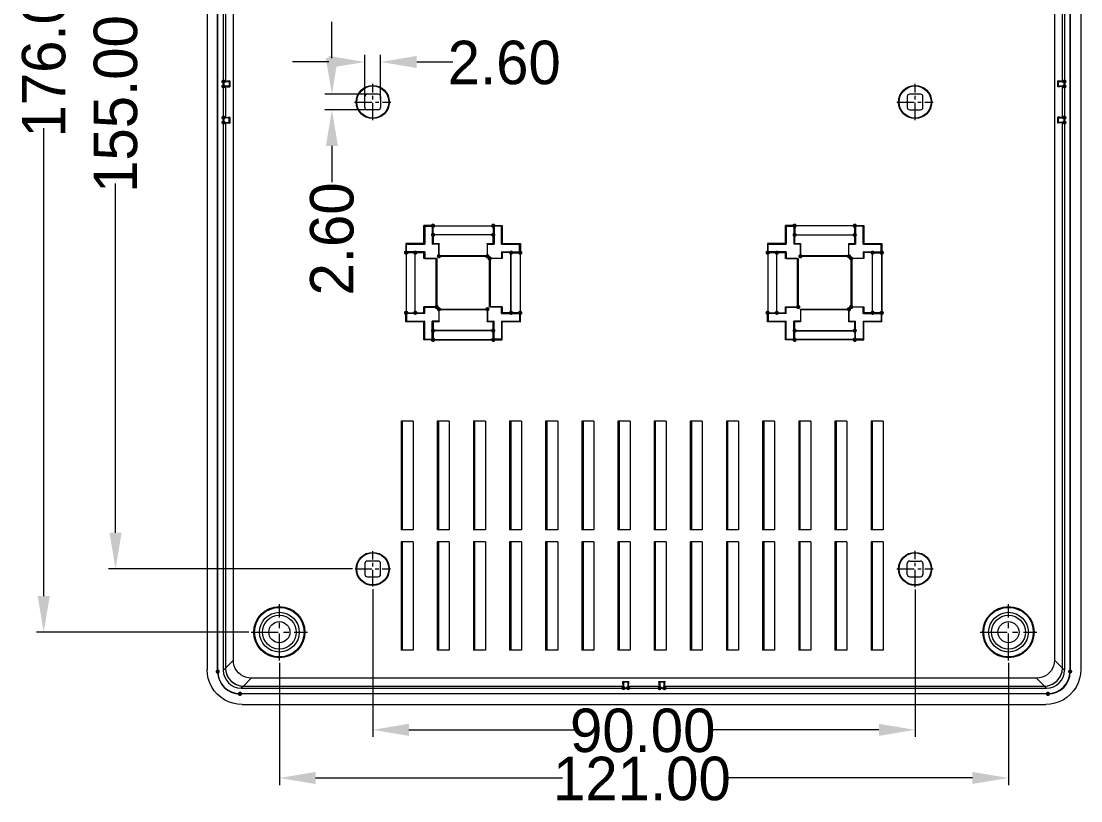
# Model space of a CAD drawing. Header units: millimetres. Extents: x 0 to 260, y 22 to 203.
# Drawn here: x 96.1 to 160, y 112.9 to 160 of the extents above; entities that cross this region are included whole.
import ezdxf

# ---------------------------------------------------------------- set-up
doc = ezdxf.new("R2010")
doc.units = ezdxf.units.MM

msp = doc.modelspace()

# ---------------------------------------------------------------- hatches: boundary and pattern name
at = {"true_color": 0xff00ff}
h = msp.add_hatch(color=6, dxfattribs=at)
h.dxf.hatch_style = 2
h.paths.add_polyline_path([(114.472261, 157.767126), (114.835975, 155.58449), (115.200042, 157.767126)])
h = msp.add_hatch(color=6, dxfattribs=at)
h.dxf.hatch_style = 2
h.paths.add_polyline_path([(114.647945, 157.893561), (116.830581, 157.529847), (114.647945, 157.165781)])
h = msp.add_hatch(color=6, dxfattribs=at)
h.dxf.hatch_style = 2
h.paths.add_polyline_path([(119.959261, 157.893561), (117.776625, 157.529847), (119.959261, 157.165781)])
h = msp.add_hatch(color=7)
edge = h.paths.add_edge_path()
edge.add_arc((108.289619, 156.061234), 0.130616, 0, 360)
h = msp.add_hatch(color=7)
edge = h.paths.add_edge_path()
edge.add_arc((108.289725, 156.344408), 0.130616, 0, 360)
h = msp.add_hatch(color=7)
edge = h.paths.add_edge_path()
edge.add_arc((159.058786, 156.061304), 0.130616, 0, 360)
h = msp.add_hatch(color=7)
edge = h.paths.add_edge_path()
edge.add_arc((159.058892, 156.344338), 0.130616, 0, 360)
h = msp.add_hatch(color=7)
edge = h.paths.add_edge_path()
edge.add_arc((108.289725, 154.161596), 0.130616, 0, 360)
h = msp.add_hatch(color=6, dxfattribs=at)
h.dxf.hatch_style = 2
h.paths.add_polyline_path([(114.472261, 152.455809), (114.835975, 154.638446), (115.200042, 152.455809)])
h = msp.add_hatch(color=7)
edge = h.paths.add_edge_path()
edge.add_arc((159.058892, 154.161702), 0.130616, 0, 360)
h = msp.add_hatch(color=7)
edge = h.paths.add_edge_path()
edge.add_arc((108.289619, 153.878421), 0.130616, 0, 360)
h = msp.add_hatch(color=7)
edge = h.paths.add_edge_path()
edge.add_arc((159.058786, 153.878492), 0.130616, 0, 360)
h = msp.add_hatch(color=7)
edge = h.paths.add_edge_path()
edge.add_arc((120.941465, 147.645402), 0.129205, 0, 360)
h = msp.add_hatch(color=7)
edge = h.paths.add_edge_path()
edge.add_arc((124.579486, 147.645437), 0.129205, 0, 360)
h = msp.add_hatch(color=7)
edge = h.paths.add_edge_path()
edge.add_arc((142.769237, 147.645402), 0.129205, 0, 360)
h = msp.add_hatch(color=7)
edge = h.paths.add_edge_path()
edge.add_arc((146.406905, 147.645437), 0.129205, 0, 360)
h = msp.add_hatch(color=7)
edge = h.paths.add_edge_path()
edge.add_arc((120.94464, 147.633972), 0.128083, 0, 360)
h = msp.add_hatch(color=7)
edge = h.paths.add_edge_path()
edge.add_arc((120.94464, 147.088613), 0.128083, 0, 360)
h = msp.add_hatch(color=7)
edge = h.paths.add_edge_path()
edge.add_arc((124.576311, 147.633972), 0.128083, 0, 360)
h = msp.add_hatch(color=7)
edge = h.paths.add_edge_path()
edge.add_arc((124.576311, 147.088613), 0.128083, 0, 360)
h = msp.add_hatch(color=7)
edge = h.paths.add_edge_path()
edge.add_arc((142.772412, 147.633972), 0.128083, 0, 360)
h = msp.add_hatch(color=7)
edge = h.paths.add_edge_path()
edge.add_arc((142.772412, 147.088613), 0.128083, 0, 360)
h = msp.add_hatch(color=7)
edge = h.paths.add_edge_path()
edge.add_arc((146.40373, 147.633972), 0.128083, 0, 360)
h = msp.add_hatch(color=7)
edge = h.paths.add_edge_path()
edge.add_arc((146.40373, 147.088613), 0.128083, 0, 360)
h = msp.add_hatch(color=7)
edge = h.paths.add_edge_path()
edge.add_arc((119.312619, 146.016592), 0.129117, 0, 360)
h = msp.add_hatch(color=7)
edge = h.paths.add_edge_path()
edge.add_arc((119.324049, 146.013417), 0.128083, 0, 360)
h = msp.add_hatch(color=7)
edge = h.paths.add_edge_path()
edge.add_arc((119.86962, 146.013417), 0.128083, 0, 360)
h = msp.add_hatch(color=7)
edge = h.paths.add_edge_path()
edge.add_arc((121.29583, 145.7966), 0.129019, 0, 360)
h = msp.add_hatch(color=7)
edge = h.paths.add_edge_path()
edge.add_arc((124.225191, 145.796635), 0.129019, 0, 360)
h = msp.add_hatch(color=7)
edge = h.paths.add_edge_path()
edge.add_arc((125.651331, 146.013417), 0.128083, 0, 360)
h = msp.add_hatch(color=7)
edge = h.paths.add_edge_path()
edge.add_arc((126.196866, 146.013417), 0.128083, 0, 360)
h = msp.add_hatch(color=7)
edge = h.paths.add_edge_path()
edge.add_arc((126.208296, 146.016592), 0.129205, 0, 360)
h = msp.add_hatch(color=7)
edge = h.paths.add_edge_path()
edge.add_arc((141.140427, 146.016592), 0.129205, 0, 360)
h = msp.add_hatch(color=7)
edge = h.paths.add_edge_path()
edge.add_arc((141.151822, 146.013417), 0.128083, 0, 360)
h = msp.add_hatch(color=7)
edge = h.paths.add_edge_path()
edge.add_arc((141.69704, 146.013417), 0.128083, 0, 360)
h = msp.add_hatch(color=7)
edge = h.paths.add_edge_path()
edge.add_arc((143.123426, 145.7966), 0.129102, 0, 360)
h = msp.add_hatch(color=7)
edge = h.paths.add_edge_path()
edge.add_arc((146.052787, 145.796635), 0.129102, 0, 360)
h = msp.add_hatch(color=7)
edge = h.paths.add_edge_path()
edge.add_arc((147.479103, 146.013417), 0.128083, 0, 360)
h = msp.add_hatch(color=7)
edge = h.paths.add_edge_path()
edge.add_arc((148.024462, 146.013417), 0.128172, 0, 360)
h = msp.add_hatch(color=7)
edge = h.paths.add_edge_path()
edge.add_arc((148.035892, 146.016592), 0.129117, 0, 360)
h = msp.add_hatch(color=7)
edge = h.paths.add_edge_path()
edge.add_arc((124.359494, 145.662403), 0.129019, 0, 360)
h = msp.add_hatch(color=7)
edge = h.paths.add_edge_path()
edge.add_arc((146.186948, 145.662297), 0.129019, 0, 360)
h = msp.add_hatch(color=7)
edge = h.paths.add_edge_path()
edge.add_arc((121.161457, 142.732936), 0.129019, 0, 360)
h = msp.add_hatch(color=7)
edge = h.paths.add_edge_path()
edge.add_arc((121.29576, 142.598669), 0.129019, 0, 360)
h = msp.add_hatch(color=7)
edge = h.paths.add_edge_path()
edge.add_arc((124.225121, 142.59874), 0.129019, 0, 360)
h = msp.add_hatch(color=7)
edge = h.paths.add_edge_path()
edge.add_arc((142.989229, 142.732936), 0.129019, 0, 360)
h = msp.add_hatch(color=7)
edge = h.paths.add_edge_path()
edge.add_arc((146.052716, 142.59874), 0.129102, 0, 360)
h = msp.add_hatch(color=7)
edge = h.paths.add_edge_path()
edge.add_arc((146.186913, 142.732936), 0.129019, 0, 360)
h = msp.add_hatch(color=7)
edge = h.paths.add_edge_path()
edge.add_arc((119.312619, 142.378747), 0.129117, 0, 360)
h = msp.add_hatch(color=7)
edge = h.paths.add_edge_path()
edge.add_arc((119.324049, 142.381922), 0.128083, 0, 360)
h = msp.add_hatch(color=7)
edge = h.paths.add_edge_path()
edge.add_arc((119.86962, 142.381922), 0.128083, 0, 360)
h = msp.add_hatch(color=7)
edge = h.paths.add_edge_path()
edge.add_arc((125.651331, 142.381922), 0.128083, 0, 360)
h = msp.add_hatch(color=7)
edge = h.paths.add_edge_path()
edge.add_arc((126.196866, 142.381922), 0.128083, 0, 360)
h = msp.add_hatch(color=7)
edge = h.paths.add_edge_path()
edge.add_arc((126.208296, 142.378747), 0.129205, 0, 360)
h = msp.add_hatch(color=7)
edge = h.paths.add_edge_path()
edge.add_arc((141.140427, 142.378747), 0.129205, 0, 360)
h = msp.add_hatch(color=7)
edge = h.paths.add_edge_path()
edge.add_arc((141.151822, 142.381922), 0.128083, 0, 360)
h = msp.add_hatch(color=7)
edge = h.paths.add_edge_path()
edge.add_arc((141.69704, 142.381922), 0.128083, 0, 360)
h = msp.add_hatch(color=7)
edge = h.paths.add_edge_path()
edge.add_arc((147.479103, 142.381922), 0.128083, 0, 360)
h = msp.add_hatch(color=7)
edge = h.paths.add_edge_path()
edge.add_arc((148.024462, 142.381922), 0.128172, 0, 360)
h = msp.add_hatch(color=7)
edge = h.paths.add_edge_path()
edge.add_arc((148.035892, 142.378747), 0.129117, 0, 360)
h = msp.add_hatch(color=7)
edge = h.paths.add_edge_path()
edge.add_arc((120.94464, 141.306726), 0.128083, 0, 360)
h = msp.add_hatch(color=7)
edge = h.paths.add_edge_path()
edge.add_arc((124.576311, 141.306726), 0.128083, 0, 360)
h = msp.add_hatch(color=7)
edge = h.paths.add_edge_path()
edge.add_arc((142.772412, 141.306726), 0.128083, 0, 360)
h = msp.add_hatch(color=7)
edge = h.paths.add_edge_path()
edge.add_arc((146.40373, 141.306726), 0.128083, 0, 360)
h = msp.add_hatch(color=7)
edge = h.paths.add_edge_path()
edge.add_arc((120.941465, 140.749867), 0.129117, 0, 360)
h = msp.add_hatch(color=7)
edge = h.paths.add_edge_path()
edge.add_arc((120.94464, 140.761156), 0.128083, 0, 360)
h = msp.add_hatch(color=7)
edge = h.paths.add_edge_path()
edge.add_arc((124.576311, 140.761156), 0.128083, 0, 360)
h = msp.add_hatch(color=7)
edge = h.paths.add_edge_path()
edge.add_arc((124.579486, 140.749726), 0.129117, 0, 360)
h = msp.add_hatch(color=7)
edge = h.paths.add_edge_path()
edge.add_arc((142.769237, 140.749867), 0.129117, 0, 360)
h = msp.add_hatch(color=7)
edge = h.paths.add_edge_path()
edge.add_arc((142.772412, 140.761156), 0.128083, 0, 360)
h = msp.add_hatch(color=7)
edge = h.paths.add_edge_path()
edge.add_arc((146.40373, 140.761156), 0.128083, 0, 360)
h = msp.add_hatch(color=7)
edge = h.paths.add_edge_path()
edge.add_arc((146.406905, 140.749726), 0.129117, 0, 360)
h = msp.add_hatch(color=6, dxfattribs=at)
h.dxf.hatch_style = 2
h.paths.add_polyline_path([(101.411723, 129.100121), (101.775436, 126.917485), (102.139503, 129.100121)])
h = msp.add_hatch(color=6, dxfattribs=at)
h.dxf.hatch_style = 2
h.paths.add_polyline_path([(97.074884, 125.280385), (97.438598, 123.097749), (97.802665, 125.280385)])
h = msp.add_hatch(color=7)
edge = h.paths.add_edge_path()
edge.add_arc((107.942274, 120.720273), 0.128235, 0, 360)
h = msp.add_hatch(color=7)
edge = h.paths.add_edge_path()
edge.add_arc((159.406484, 120.720273), 0.128235, 0, 360)
h = msp.add_hatch(color=7)
edge = h.paths.add_edge_path()
edge.add_arc((132.441386, 119.722441), 0.130616, 0, 360)
h = msp.add_hatch(color=7)
edge = h.paths.add_edge_path()
edge.add_arc((132.724596, 119.722512), 0.130616, 0, 360)
h = msp.add_hatch(color=7)
edge = h.paths.add_edge_path()
edge.add_arc((134.624198, 119.722441), 0.130616, 0, 360)
h = msp.add_hatch(color=7)
edge = h.paths.add_edge_path()
edge.add_arc((134.907408, 119.722512), 0.130616, 0, 360)
h = msp.add_hatch(color=7)
edge = h.paths.add_edge_path()
edge.add_arc((109.287345, 119.375132), 0.131258, 0, 360)
h = msp.add_hatch(color=7)
edge = h.paths.add_edge_path()
edge.add_arc((158.061131, 119.374991), 0.131258, 0, 360)
h = msp.add_hatch(color=6, dxfattribs=at)
h.dxf.hatch_style = 2
h.paths.add_polyline_path([(119.486257, 117.564394), (117.303621, 117.20068), (119.486257, 116.836966)])
h = msp.add_hatch(color=6, dxfattribs=at)
h.dxf.hatch_style = 2
h.paths.add_polyline_path([(147.862114, 117.564394), (150.04475, 117.20068), (147.862114, 116.836966)])
h = msp.add_hatch(color=6, dxfattribs=at)
h.dxf.hatch_style = 2
h.paths.add_polyline_path([(113.847492, 114.656059), (111.664856, 114.292345), (113.847492, 113.928278)])
h = msp.add_hatch(color=6, dxfattribs=at)
h.dxf.hatch_style = 2
h.paths.add_polyline_path([(153.501055, 114.656059), (155.683691, 114.292345), (153.501055, 113.928278)])

# ---------------------------------------------------------------- linework, layer by layer
at = {"color": 7, "lineweight": 0}
for points in [[(107.299231, 189.380671), (107.299231, 120.841946)], [(107.935889, 120.713923), (107.935889, 189.509118)], [(107.948624, 120.720273), (107.948624, 189.502768)], [(108.2802, 189.423252), (108.2802, 120.799507)], [(159.068311, 189.423252), (159.068311, 120.799507)], [(159.400099, 189.502662), (159.400099, 120.720168)], [(159.412834, 120.720273), (159.412834, 189.502768)], [(160.049139, 189.383599), (160.049139, 120.83923)], [(108.411821, 189.289902), (108.411821, 156.358096)], [(108.886907, 121.39743), (108.886907, 188.825611)], [(158.461639, 188.825505), (158.461639, 121.397324)], [(158.936725, 156.358237), (158.936725, 189.290043)], [(108.411821, 156.358237), (108.280235, 156.34589)], [(108.299144, 156.34275), (108.638164, 156.34275)], [(108.299144, 156.34275), (108.299144, 156.062997)], [(108.680179, 156.384766), (108.518828, 156.371537), (108.411716, 156.358308)], [(108.638164, 156.34275), (108.638164, 156.062997)], [(108.680179, 156.384766), (108.638199, 156.342786)], [(108.680179, 156.384766), (108.680179, 156.021052)], [(158.936725, 156.358237), (158.871461, 156.367057), (158.782209, 156.375876), (158.668261, 156.384696)], [(158.668367, 156.384766), (158.710348, 156.342786)], [(158.668367, 156.020982), (158.668367, 156.384696)], [(158.710383, 156.34275), (159.049402, 156.34275)], [(158.710383, 156.062821), (158.710383, 156.342574)], [(159.068311, 156.345996), (158.936725, 156.358343)], [(159.049367, 156.34275), (159.049367, 156.062997)], [(108.2802, 156.059717), (108.411786, 156.047369)], [(108.638164, 156.062821), (108.299144, 156.062821)], [(108.411821, 156.047511), (108.411821, 154.175319)], [(108.411821, 156.047511), (108.518801, 156.034281), (108.680285, 156.021052)], [(108.680179, 156.020982), (108.638199, 156.062962)], [(116.976137, 155.584313), (116.919439, 155.572865), (116.873126, 155.541671), (116.841894, 155.495463), (116.83044, 155.438969)], [(117.631069, 155.584313), (116.976313, 155.584313)], [(117.776449, 155.438934), (117.765, 155.495576), (117.733807, 155.541768), (117.687598, 155.572879), (117.631104, 155.584278)], [(149.717654, 155.584313), (149.660956, 155.572865), (149.614643, 155.541671), (149.583411, 155.495463), (149.571957, 155.438969)], [(150.372551, 155.584313), (149.717795, 155.584313)], [(150.517931, 155.438934), (150.506482, 155.495576), (150.475289, 155.541768), (150.42908, 155.572879), (150.372586, 155.584278)], [(158.936725, 156.047511), (158.871461, 156.038691), (158.782209, 156.029872), (158.668261, 156.021052)], [(158.668367, 156.020982), (158.710348, 156.062962)], [(159.049367, 156.062821), (158.710348, 156.062821)], [(158.936725, 156.047511), (159.068311, 156.059858)], [(158.936725, 154.175425), (158.936725, 156.047616)], [(116.830581, 154.784002), (116.830581, 155.438757)], [(117.776449, 155.438934), (117.776449, 154.784178)], [(149.571922, 155.438934), (149.571922, 154.784178)], [(150.517931, 154.784002), (150.517931, 155.438757)], [(108.411821, 154.175425), (108.280235, 154.163077)], [(108.411821, 154.175425), (108.477085, 154.184244), (108.566338, 154.193064), (108.680285, 154.201883)], [(108.680179, 154.201954), (108.638199, 154.159973)], [(108.680179, 154.201954), (108.680179, 153.83824)], [(116.830581, 154.784002), (116.842035, 154.727304), (116.873267, 154.680991), (116.91958, 154.649759), (116.976278, 154.638304)], [(117.631069, 154.638446), (116.976313, 154.638446)], [(117.631069, 154.638446), (117.687712, 154.6499), (117.733904, 154.681132), (117.765014, 154.727445), (117.776413, 154.784143)], [(149.571922, 154.784002), (149.583426, 154.727304), (149.61474, 154.680991), (149.66107, 154.649759), (149.717619, 154.638304)], [(149.717654, 154.638446), (150.37241, 154.638446)], [(150.372551, 154.638446), (150.429194, 154.6499), (150.475386, 154.681132), (150.506496, 154.727445), (150.517895, 154.784143)], [(158.936725, 154.175425), (158.871461, 154.184244), (158.782209, 154.193064), (158.668261, 154.201883)], [(158.668367, 154.201954), (158.710348, 154.159973)], [(158.668367, 153.838169), (158.668367, 154.201883)], [(159.068311, 154.163183), (158.936725, 154.175531)], [(108.2802, 153.876904), (108.411786, 153.864557)], [(108.638164, 154.160114), (108.299144, 154.160114)], [(108.299144, 154.160114), (108.299144, 153.880009)], [(108.299144, 153.880009), (108.638164, 153.880009)], [(108.411821, 153.864698), (108.411821, 120.932892)], [(108.411821, 153.864698), (108.477085, 153.855879), (108.566338, 153.847059), (108.680285, 153.83824)], [(108.638164, 153.880009), (108.638164, 154.160114)], [(108.680179, 153.838169), (108.638199, 153.88015)], [(158.936725, 153.864698), (158.871461, 153.855879), (158.782209, 153.847059), (158.668261, 153.83824)], [(158.668367, 153.838169), (158.710348, 153.88015)], [(159.049367, 153.880009), (158.710348, 153.880009)], [(158.710383, 153.880009), (158.710383, 154.160114)], [(158.710383, 154.160114), (159.049402, 154.160114)], [(158.936725, 153.864698), (159.068311, 153.877045)], [(158.936725, 120.932857), (158.936725, 153.864663)], [(159.049367, 154.160114), (159.049367, 153.880009)], [(120.941465, 147.653692), (120.395718, 147.653692)], [(120.395753, 146.562269), (120.395753, 147.653763)], [(120.440379, 147.609242), (120.395929, 147.653692)], [(120.440379, 147.609242), (120.896874, 147.609242)], [(120.440379, 147.609242), (120.440379, 146.517748)], [(120.897015, 147.609242), (120.941465, 147.653692)], [(120.897015, 147.609242), (120.897015, 146.517748)], [(120.941465, 147.637147), (124.579662, 147.637147)], [(120.947815, 147.630797), (124.572959, 147.630797)], [(120.947815, 147.091612), (120.947815, 147.630656)], [(124.573101, 147.630797), (124.573101, 147.091753)], [(124.623901, 147.609242), (124.579451, 147.653692)], [(124.579486, 147.653692), (125.125233, 147.653692)], [(125.080748, 147.609242), (124.623901, 147.609242)], [(124.623901, 147.609242), (124.623901, 146.517748)], [(125.080748, 147.609242), (125.125198, 147.653692)], [(125.080748, 146.517854), (125.080748, 147.609348)], [(125.125162, 147.653692), (125.125162, 146.562198)], [(142.769237, 147.653692), (142.22349, 147.653692)], [(142.223525, 146.562269), (142.223525, 147.653763)], [(142.267975, 147.609242), (142.223525, 147.653692)], [(142.267975, 147.609242), (142.267975, 146.517748)], [(142.267975, 147.609242), (142.724822, 147.609242)], [(142.724787, 147.609242), (142.769237, 147.653692)], [(142.724787, 147.609242), (142.724787, 146.517748)], [(146.406905, 147.637147), (142.769061, 147.637147)], [(142.775446, 147.630797), (142.775446, 147.091753)], [(146.400696, 147.630797), (142.775552, 147.630797)], [(146.400696, 147.091612), (146.400696, 147.630656)], [(146.406905, 147.653692), (146.952653, 147.653692)], [(146.451355, 147.609242), (146.406905, 147.653692)], [(146.908167, 147.609242), (146.45132, 147.609242)], [(146.451355, 147.609242), (146.451355, 146.517748)], [(146.908167, 147.609242), (146.952617, 147.653692)], [(146.908167, 146.517854), (146.908167, 147.609348)], [(146.952617, 147.653692), (146.952617, 146.562198)], [(119.348956, 146.517854), (119.304506, 146.562304)], [(119.304506, 146.562269), (119.304506, 146.016521)], [(120.395753, 146.562269), (119.304611, 146.562269)], [(119.348956, 146.517854), (120.44045, 146.517854)], [(119.348956, 146.061007), (119.348956, 146.517854)], [(120.440379, 146.517854), (120.395929, 146.562304)], [(120.897015, 146.517854), (120.941465, 146.562304)], [(121.294243, 146.517854), (120.897015, 146.517854)], [(124.579486, 147.085438), (120.941289, 147.085438)], [(120.941465, 147.085438), (120.941465, 146.562269)], [(120.941465, 146.562269), (121.305179, 146.562269)], [(124.573101, 147.091612), (120.947956, 147.091612)], [(121.294243, 145.79025), (121.294243, 146.51803)], [(121.305249, 146.562269), (121.294313, 146.517819)], [(121.305249, 145.834664), (121.305249, 146.562445)], [(124.215666, 146.562269), (124.57938, 146.562269)], [(124.215666, 146.562269), (124.215666, 145.834488)], [(124.226708, 146.517854), (124.215772, 146.562304)], [(124.226708, 145.79025), (124.226708, 146.51803)], [(124.226708, 146.517854), (124.623936, 146.517854)], [(124.623901, 146.517854), (124.579451, 146.562304)], [(124.579486, 146.562269), (124.579486, 147.085438)], [(125.080748, 146.517854), (125.125198, 146.562304)], [(125.080748, 146.517854), (126.171889, 146.517854)], [(125.125162, 146.562269), (126.216657, 146.562269)], [(126.17196, 146.517854), (126.21641, 146.562304)], [(126.17196, 146.061007), (126.17196, 146.517854)], [(126.216586, 146.562269), (126.216586, 146.016521)], [(142.223525, 146.562269), (141.132031, 146.562269)], [(141.176551, 146.517854), (141.132101, 146.562304)], [(141.132137, 146.562269), (141.132137, 146.016521)], [(141.176551, 146.517854), (142.268046, 146.517854)], [(141.176551, 146.061007), (141.176551, 146.517854)], [(142.267975, 146.517854), (142.223525, 146.562304)], [(142.724787, 146.517854), (142.769237, 146.562304)], [(143.121662, 146.517854), (142.724787, 146.517854)], [(142.769237, 147.085438), (142.769237, 146.562269)], [(142.769237, 147.085438), (146.407082, 147.085438)], [(142.769237, 146.562269), (143.132951, 146.562269)], [(142.775446, 147.091612), (146.400591, 147.091612)], [(143.121662, 145.79025), (143.121662, 146.51803)], [(143.133022, 146.562269), (143.121733, 146.517819)], [(143.133022, 146.562269), (143.133022, 145.834488)], [(146.043121, 145.834664), (146.043121, 146.562445)], [(146.043121, 146.562269), (146.406835, 146.562269)], [(146.05448, 146.517854), (146.043191, 146.562304)], [(146.05448, 145.79025), (146.05448, 146.51803)], [(146.05448, 146.517854), (146.451355, 146.517854)], [(146.406905, 146.562269), (146.406905, 147.085438)], [(146.451355, 146.517854), (146.406905, 146.562304)], [(146.908167, 146.517854), (146.952617, 146.562304)], [(146.908167, 146.517854), (147.999662, 146.517854)], [(146.952617, 146.562269), (148.044112, 146.562269)], [(147.999591, 146.517854), (148.044041, 146.562304)], [(147.999591, 146.061007), (147.999591, 146.517854)], [(148.044006, 146.562269), (148.044006, 146.016521)], [(119.348956, 146.061007), (119.304506, 146.016557)], [(119.320874, 146.016592), (119.320874, 142.378747)], [(119.32726, 146.010207), (119.32726, 142.385062)], [(119.86641, 146.010207), (119.327366, 146.010207)], [(120.440379, 146.061007), (119.348885, 146.061007)], [(119.86641, 142.384921), (119.86641, 146.010066)], [(119.872795, 146.016592), (120.395612, 146.016592)], [(119.872795, 142.378747), (119.872795, 146.016592)], [(120.395753, 145.652772), (120.395753, 146.016486)], [(120.440379, 146.061007), (120.395929, 146.016557)], [(120.440379, 146.061007), (120.440379, 145.664132)], [(125.080748, 146.061007), (125.125198, 146.016557)], [(125.080748, 146.061007), (126.171889, 146.061007)], [(125.080748, 146.061007), (125.080748, 145.664132)], [(125.125162, 146.016592), (125.125162, 145.652878)], [(125.648156, 146.016592), (125.125339, 146.016592)], [(125.648156, 142.378747), (125.648156, 146.016592)], [(125.654506, 146.010207), (126.19355, 146.010207)], [(125.654506, 142.384921), (125.654506, 146.010066)], [(126.17196, 146.061007), (126.21641, 146.016557)], [(126.193691, 146.010207), (126.193691, 142.385062)], [(126.200041, 146.016592), (126.200041, 142.378747)], [(141.176551, 146.061007), (141.132101, 146.016557)], [(141.148647, 146.016592), (141.148647, 142.378747)], [(141.154856, 146.010207), (141.154856, 142.385062)], [(141.694006, 146.010207), (141.154961, 146.010207)], [(142.267975, 146.061007), (141.176481, 146.061007)], [(141.694006, 142.384921), (141.694006, 146.010066)], [(141.700215, 146.016592), (142.223384, 146.016592)], [(141.700215, 142.378747), (141.700215, 146.016592)], [(142.267975, 146.061007), (142.223525, 146.016557)], [(142.223525, 145.652772), (142.223525, 146.016486)], [(142.267975, 146.061007), (142.267975, 145.664132)], [(146.908167, 146.061007), (146.908167, 145.664132)], [(146.908167, 146.061007), (147.999662, 146.061007)], [(146.908167, 146.061007), (146.952617, 146.016557)], [(146.952617, 146.016592), (146.952617, 145.652878)], [(147.475928, 146.016592), (146.952758, 146.016592)], [(147.475928, 142.378747), (147.475928, 146.016592)], [(147.482137, 146.010207), (148.021181, 146.010207)], [(147.482137, 142.384921), (147.482137, 146.010066)], [(147.999591, 146.061007), (148.044041, 146.016557)], [(148.021287, 146.010207), (148.021287, 142.385062)], [(148.027813, 146.016592), (148.027813, 142.378747)], [(121.123357, 145.652772), (120.395577, 145.652772)], [(120.440379, 145.663991), (120.395929, 145.652702)], [(120.440379, 145.663991), (121.167807, 145.663991)], [(121.123357, 145.652772), (121.167807, 145.664061)], [(121.123357, 142.742356), (121.123357, 145.652772)], [(121.155213, 145.66071), (121.155213, 142.734418)], [(121.167807, 145.663991), (121.167807, 142.731349)], [(124.226708, 145.79025), (121.294066, 145.79025)], [(124.223604, 145.802985), (121.297312, 145.802985)], [(121.305249, 145.834664), (124.215666, 145.834664)], [(125.080748, 145.663991), (124.352967, 145.663991)], [(124.353144, 142.731349), (124.353144, 145.663991)], [(124.365702, 142.734453), (124.365702, 145.660745)], [(125.125162, 145.652772), (124.397382, 145.652772)], [(124.397558, 145.652772), (124.397558, 142.742356)], [(125.125162, 145.652772), (125.080712, 145.664061)], [(142.951129, 145.652772), (142.223349, 145.652772)], [(142.267975, 145.663991), (142.223525, 145.652702)], [(142.267975, 145.663991), (142.995756, 145.663991)], [(142.951129, 145.652772), (142.995579, 145.664061)], [(142.951129, 142.742356), (142.951129, 145.652772)], [(142.982844, 145.66071), (142.982844, 142.734418)], [(142.995579, 145.663991), (142.995579, 142.731349)], [(146.05448, 145.79025), (143.121839, 145.79025)], [(146.051023, 145.802985), (143.125084, 145.802985)], [(143.133022, 145.834664), (146.043086, 145.834664)], [(146.908167, 145.663991), (146.180387, 145.663991)], [(146.180563, 142.731349), (146.180563, 145.663991)], [(146.193298, 142.734453), (146.193298, 145.660745)], [(146.952617, 145.652772), (146.224837, 145.652772)], [(146.225013, 145.652772), (146.225013, 142.742356)], [(146.952617, 145.652772), (146.908167, 145.664061)], [(121.123357, 142.742356), (120.395577, 142.742356)], [(120.395753, 142.378747), (120.395753, 142.742461)], [(120.395753, 142.742356), (120.440203, 142.731419)], [(120.440379, 142.731349), (121.167807, 142.731349)], [(120.440379, 142.334121), (120.440379, 142.731349)], [(125.080748, 142.731349), (124.352967, 142.731349)], [(124.397558, 142.742356), (124.353108, 142.731419)], [(125.125162, 142.742356), (124.397382, 142.742356)], [(125.080748, 142.731349), (125.125198, 142.742285)], [(125.080748, 142.334121), (125.080748, 142.731349)], [(125.125162, 142.742356), (125.125162, 142.378642)], [(142.223525, 142.378747), (142.223525, 142.742461)], [(142.223525, 142.742356), (142.951306, 142.742356)], [(142.223525, 142.742356), (142.267975, 142.731419)], [(142.267975, 142.731349), (142.995756, 142.731349)], [(142.267975, 142.334121), (142.267975, 142.731349)], [(146.908167, 142.731349), (146.180387, 142.731349)], [(146.225013, 142.742356), (146.952794, 142.742356)], [(146.908167, 142.731349), (146.952617, 142.742285)], [(146.908167, 142.334121), (146.908167, 142.731349)], [(146.952617, 142.742356), (146.952617, 142.378642)], [(119.304506, 141.833036), (119.304506, 142.378783)], [(119.348956, 142.334121), (119.304506, 142.378571)], [(119.32726, 142.384921), (119.866304, 142.384921)], [(120.440379, 142.334121), (119.348885, 142.334121)], [(119.348956, 142.334121), (119.348956, 141.877627)], [(119.872795, 142.378747), (120.395612, 142.378747)], [(120.440379, 142.334121), (120.395929, 142.378571)], [(121.294243, 142.60509), (124.226884, 142.60509)], [(121.294243, 142.60509), (121.294243, 141.877309)], [(121.297347, 142.592319), (124.223639, 142.592319)], [(121.305249, 141.833036), (121.305249, 142.560816)], [(124.215666, 142.56064), (121.305249, 142.56064)], [(124.215666, 142.56064), (124.215666, 141.832859)], [(124.226708, 142.60509), (124.226708, 141.877309)], [(125.080748, 142.334121), (125.125198, 142.378571)], [(125.080748, 142.334121), (126.171889, 142.334121)], [(125.648156, 142.378747), (125.125339, 142.378747)], [(126.193691, 142.384921), (125.654647, 142.384921)], [(126.17196, 142.334121), (126.21641, 142.378571)], [(126.17196, 142.334121), (126.17196, 141.877627)], [(126.216586, 141.833036), (126.216586, 142.378783)], [(141.176551, 142.334121), (141.132101, 142.378571)], [(141.132137, 141.833036), (141.132137, 142.378783)], [(141.154856, 142.384921), (141.6939, 142.384921)], [(142.267975, 142.334121), (141.176481, 142.334121)], [(141.176551, 142.334121), (141.176551, 141.877627)], [(141.700215, 142.378747), (142.223384, 142.378747)], [(142.267975, 142.334121), (142.223525, 142.378571)], [(143.121662, 142.60509), (146.054304, 142.60509)], [(143.121662, 142.60509), (143.121662, 141.877309)], [(143.133022, 142.56064), (143.121733, 142.60509)], [(143.125119, 142.592319), (146.051058, 142.592319)], [(143.133022, 142.56064), (143.133022, 141.832859)], [(146.043121, 142.56064), (143.133057, 142.56064)], [(146.043121, 141.833036), (146.043121, 142.560816)], [(146.05448, 142.60509), (146.05448, 141.877309)], [(146.908167, 142.334121), (146.952617, 142.378571)], [(146.908167, 142.334121), (147.999662, 142.334121)], [(147.475928, 142.378747), (146.952758, 142.378747)], [(148.021287, 142.384921), (147.482242, 142.384921)], [(147.999591, 142.334121), (148.044041, 142.378571)], [(147.999591, 142.334121), (147.999591, 141.877627)], [(148.044006, 141.833036), (148.044006, 142.378783)], [(119.348956, 141.877486), (119.304506, 141.833036)], [(120.395753, 141.833036), (119.304611, 141.833036)], [(119.348956, 141.877486), (120.44045, 141.877486)], [(120.395753, 140.741612), (120.395753, 141.833106)], [(120.440379, 141.877486), (120.395929, 141.833036)], [(120.440379, 140.786062), (120.440379, 141.877556)], [(120.897015, 140.786062), (120.897015, 141.877556)], [(120.897015, 141.877486), (120.941465, 141.833036)], [(121.294243, 141.877486), (120.897015, 141.877486)], [(120.941465, 141.833036), (120.941465, 141.309866)], [(121.305249, 141.833036), (120.941536, 141.833036)], [(121.294243, 141.877486), (121.305179, 141.833036)], [(124.215666, 141.833036), (124.226602, 141.877486)], [(124.579486, 141.833036), (124.215772, 141.833036)], [(124.226708, 141.877486), (124.623936, 141.877486)], [(124.623901, 141.877486), (124.579451, 141.833036)], [(124.579486, 141.309901), (124.579486, 141.833071)], [(124.623901, 140.786062), (124.623901, 141.877556)], [(125.080748, 141.877486), (125.125198, 141.833036)], [(125.080748, 141.877486), (126.171889, 141.877486)], [(125.080748, 141.877486), (125.080748, 140.785991)], [(126.216586, 141.833036), (125.125092, 141.833036)], [(125.125162, 140.741612), (125.125162, 141.833106)], [(126.17196, 141.877486), (126.21641, 141.833036)], [(142.223525, 141.833036), (141.132031, 141.833036)], [(141.176551, 141.877486), (141.132101, 141.833036)], [(141.176551, 141.877486), (142.268046, 141.877486)], [(142.267975, 141.877486), (142.223525, 141.833036)], [(142.223525, 140.741612), (142.223525, 141.833106)], [(142.267975, 140.786062), (142.267975, 141.877556)], [(142.724787, 140.786062), (142.724787, 141.877556)], [(143.121662, 141.877486), (142.724787, 141.877486)], [(142.724787, 141.877486), (142.769237, 141.833036)], [(142.769237, 141.833036), (142.769237, 141.309866)], [(143.133022, 141.833036), (142.769308, 141.833036)], [(143.121662, 141.877486), (143.132951, 141.833036)], [(146.043121, 141.833036), (146.05441, 141.877486)], [(146.406905, 141.833036), (146.043191, 141.833036)], [(146.05448, 141.877486), (146.451355, 141.877486)], [(146.451355, 141.877486), (146.406905, 141.833036)], [(146.406905, 141.309901), (146.406905, 141.833071)], [(146.451355, 140.786062), (146.451355, 141.877556)], [(146.908167, 141.877486), (147.999662, 141.877486)], [(146.908167, 141.877486), (146.908167, 140.785991)], [(146.908167, 141.877486), (146.952617, 141.833036)], [(148.044006, 141.833036), (146.952511, 141.833036)], [(146.952617, 140.741612), (146.952617, 141.833106)], [(147.999591, 141.877486), (148.044041, 141.833036)], [(120.941465, 140.741612), (120.395718, 140.741612)], [(120.440379, 140.786062), (120.395929, 140.741612)], [(120.440379, 140.786062), (120.896874, 140.786062)], [(120.897015, 140.786062), (120.941465, 140.741612)], [(124.579486, 141.309901), (120.941289, 141.309901)], [(120.941465, 140.757981), (124.579662, 140.757981)], [(120.947815, 141.303516), (120.947815, 140.764472)], [(120.947815, 140.764366), (124.572959, 140.764366)], [(124.573101, 141.303516), (120.947956, 141.303516)], [(124.573101, 140.764366), (124.573101, 141.30341)], [(124.623901, 140.786062), (124.579451, 140.741612)], [(124.579486, 140.741612), (125.125233, 140.741612)], [(125.080748, 140.786062), (124.623901, 140.786062)], [(125.080748, 140.786062), (125.125198, 140.741612)], [(142.769237, 140.741612), (142.22349, 140.741612)], [(142.267975, 140.786062), (142.223525, 140.741612)], [(142.267975, 140.786062), (142.724822, 140.786062)], [(142.724787, 140.786062), (142.769237, 140.741612)], [(146.406905, 140.757981), (142.769061, 140.757981)], [(142.769237, 141.309901), (146.407082, 141.309901)], [(142.775446, 141.303516), (146.400591, 141.303516)], [(142.775446, 140.764366), (142.775446, 141.30341)], [(146.400696, 140.764366), (142.775552, 140.764366)], [(146.400696, 141.303516), (146.400696, 140.764472)], [(146.451355, 140.786062), (146.406905, 140.741612)], [(146.406905, 140.741612), (146.952653, 140.741612)], [(146.908167, 140.786062), (146.45132, 140.786062)], [(146.908167, 140.786062), (146.952617, 140.741612)], [(119.737399, 135.83031), (119.009619, 135.83031)], [(119.009795, 135.83031), (119.009795, 129.282049)], [(119.050082, 135.83031), (119.050082, 129.282049)], [(119.082326, 135.83031), (119.082326, 129.282049)], [(119.737399, 135.83031), (119.737399, 129.282049)], [(121.192607, 135.83031), (121.192607, 129.282049)], [(121.920035, 135.83031), (121.192608, 135.83031)], [(121.232754, 135.83031), (121.232754, 129.282049)], [(121.265139, 135.83031), (121.265139, 129.282049)], [(121.920035, 135.83031), (121.920035, 129.282049)], [(124.102848, 135.83031), (123.375067, 135.83031)], [(123.375244, 135.83031), (123.375244, 129.282049)], [(123.415566, 135.83031), (123.415566, 129.282049)], [(123.447775, 135.83031), (123.447775, 129.282049)], [(124.102848, 135.83031), (124.102848, 129.282049)], [(126.28566, 135.83031), (125.55788, 135.83031)], [(125.558056, 135.83031), (125.558056, 129.282049)], [(125.598379, 135.83031), (125.598379, 129.282049)], [(125.630587, 135.83031), (125.630587, 129.282049)], [(126.28566, 135.83031), (126.28566, 129.282049)], [(128.468473, 135.83031), (127.740692, 135.83031)], [(127.740869, 135.83031), (127.740869, 129.282049)], [(127.781015, 135.83031), (127.781015, 129.282049)], [(127.8134, 135.83031), (127.8134, 129.282049)], [(128.468473, 135.83031), (128.468473, 129.282049)], [(130.651109, 135.83031), (129.923328, 135.83031)], [(129.923505, 135.83031), (129.923505, 129.282049)], [(129.963827, 135.83031), (129.963827, 129.282049)], [(129.996036, 135.83031), (129.996036, 129.282049)], [(130.651109, 135.83031), (130.651109, 129.282049)], [(132.833921, 135.83031), (132.106141, 135.83031)], [(132.106317, 135.83031), (132.106317, 129.282049)], [(132.14664, 135.83031), (132.14664, 129.282049)], [(132.179025, 135.83031), (132.179025, 129.282049)], [(132.833921, 135.83031), (132.833921, 129.282049)], [(135.016734, 135.83031), (134.288953, 135.83031)], [(134.28913, 135.83031), (134.28913, 129.282049)], [(134.329452, 135.83031), (134.329452, 129.282049)], [(134.361484, 135.83031), (134.361484, 129.282049)], [(135.016734, 135.83031), (135.016734, 129.282049)], [(137.199546, 135.83031), (136.471766, 135.83031)], [(136.471942, 135.83031), (136.471942, 129.282049)], [(136.512265, 135.83031), (136.512265, 129.282049)], [(136.544297, 135.83031), (136.544297, 129.282049)], [(137.199546, 135.83031), (137.199546, 129.282049)], [(139.382359, 135.83031), (138.654578, 135.83031)], [(138.654755, 135.83031), (138.654755, 129.282049)], [(138.694724, 135.83031), (138.694724, 129.282049)], [(138.727109, 135.83031), (138.727109, 129.282049)], [(139.382359, 135.83031), (139.382359, 129.282049)], [(141.564819, 135.83031), (140.837038, 135.83031)], [(140.837214, 135.83031), (140.837214, 129.282049)], [(140.877537, 135.83031), (140.877537, 129.282049)], [(140.909922, 135.83031), (140.909922, 129.282049)], [(141.564819, 135.83031), (141.564819, 129.282049)], [(143.747631, 135.83031), (143.019851, 135.83031)], [(143.020027, 135.83031), (143.020027, 129.282049)], [(143.060349, 135.83031), (143.060349, 129.282049)], [(143.092734, 135.83031), (143.092734, 129.282049)], [(143.747631, 135.83031), (143.747631, 129.282049)], [(145.930444, 135.83031), (145.202663, 135.83031)], [(145.202839, 135.83031), (145.202839, 129.282049)], [(145.243162, 135.83031), (145.243162, 129.282049)], [(145.275547, 135.83031), (145.275547, 129.282049)], [(145.930444, 135.83031), (145.930444, 129.282049)], [(148.113256, 135.83031), (147.385476, 135.83031)], [(147.385652, 135.83031), (147.385652, 129.282049)], [(147.425974, 135.83031), (147.425974, 129.282049)], [(147.458359, 135.83031), (147.458359, 129.282049)], [(148.113256, 135.83031), (148.113256, 129.282049)], [(119.737399, 129.282014), (119.009619, 129.282014)], [(121.920035, 129.282014), (121.192608, 129.282014)], [(124.102848, 129.282014), (123.375067, 129.282014)], [(126.28566, 129.282014), (125.55788, 129.282014)], [(128.468473, 129.282014), (127.740692, 129.282014)], [(130.651109, 129.282014), (129.923328, 129.282014)], [(132.833921, 129.282014), (132.106141, 129.282014)], [(135.016734, 129.282014), (134.288953, 129.282014)], [(137.199546, 129.282014), (136.471766, 129.282014)], [(139.382359, 129.282014), (138.654578, 129.282014)], [(141.564819, 129.282014), (140.837038, 129.282014)], [(143.747631, 129.282014), (143.019851, 129.282014)], [(145.930444, 129.282014), (145.202663, 129.282014)], [(148.113256, 129.282014), (147.385476, 129.282014)], [(119.737399, 128.554409), (119.009619, 128.554409)], [(119.009795, 128.554409), (119.009795, 122.006148)], [(119.050082, 128.554409), (119.050082, 122.006148)], [(119.082326, 128.554409), (119.082326, 122.006148)], [(119.737399, 128.554409), (119.737399, 122.006148)], [(121.192607, 128.554409), (121.192607, 122.006148)], [(121.920035, 128.554409), (121.192608, 128.554409)], [(121.232754, 128.554409), (121.232754, 122.006148)], [(121.265139, 128.554409), (121.265139, 122.006148)], [(121.920035, 128.554409), (121.920035, 122.006148)], [(124.102848, 128.554409), (123.375067, 128.554409)], [(123.375244, 128.554409), (123.375244, 122.006148)], [(123.415566, 128.554409), (123.415566, 122.006148)], [(123.447775, 128.554409), (123.447775, 122.006148)], [(124.102848, 128.554409), (124.102848, 122.006148)], [(126.28566, 128.554409), (125.55788, 128.554409)], [(125.558056, 128.554409), (125.558056, 122.006148)], [(125.598379, 128.554409), (125.598379, 122.006148)], [(125.630587, 128.554409), (125.630587, 122.006148)], [(126.28566, 128.554409), (126.28566, 122.006148)], [(128.468473, 128.554409), (127.740692, 128.554409)], [(127.740869, 128.554409), (127.740869, 122.006148)], [(127.781015, 128.554409), (127.781015, 122.006148)], [(127.8134, 128.554409), (127.8134, 122.006148)], [(128.468473, 128.554409), (128.468473, 122.006148)], [(130.651109, 128.554409), (129.923328, 128.554409)], [(129.923505, 128.554409), (129.923505, 122.006148)], [(129.963827, 128.554409), (129.963827, 122.006148)], [(129.996036, 128.554409), (129.996036, 122.006148)], [(130.651109, 128.554409), (130.651109, 122.006148)], [(132.833921, 128.554409), (132.106141, 128.554409)], [(132.106317, 128.554409), (132.106317, 122.006148)], [(132.14664, 128.554409), (132.14664, 122.006148)], [(132.179025, 128.554409), (132.179025, 122.006148)], [(132.833921, 128.554409), (132.833921, 122.006148)], [(135.016734, 128.554409), (134.288953, 128.554409)], [(134.28913, 128.554409), (134.28913, 122.006148)], [(134.329452, 128.554409), (134.329452, 122.006148)], [(134.361484, 128.554409), (134.361484, 122.006148)], [(135.016734, 128.554409), (135.016734, 122.006148)], [(137.199546, 128.554409), (136.471766, 128.554409)], [(136.471942, 128.554409), (136.471942, 122.006148)], [(136.512265, 128.554409), (136.512265, 122.006148)], [(136.544297, 128.554409), (136.544297, 122.006148)], [(137.199546, 128.554409), (137.199546, 122.006148)], [(139.382359, 128.554409), (138.654578, 128.554409)], [(138.654755, 128.554409), (138.654755, 122.006148)], [(138.694724, 128.554409), (138.694724, 122.006148)], [(138.727109, 128.554409), (138.727109, 122.006148)], [(139.382359, 128.554409), (139.382359, 122.006148)], [(141.564819, 128.554409), (140.837038, 128.554409)], [(140.837214, 128.554409), (140.837214, 122.006148)], [(140.877537, 128.554409), (140.877537, 122.006148)], [(140.909922, 128.554409), (140.909922, 122.006148)], [(141.564819, 128.554409), (141.564819, 122.006148)], [(143.747631, 128.554409), (143.019851, 128.554409)], [(143.020027, 128.554409), (143.020027, 122.006148)], [(143.060349, 128.554409), (143.060349, 122.006148)], [(143.092734, 128.554409), (143.092734, 122.006148)], [(143.747631, 128.554409), (143.747631, 122.006148)], [(145.930444, 128.554409), (145.202663, 128.554409)], [(145.202839, 128.554409), (145.202839, 122.006148)], [(145.243162, 128.554409), (145.243162, 122.006148)], [(145.275547, 128.554409), (145.275547, 122.006148)], [(145.930444, 128.554409), (145.930444, 122.006148)], [(148.113256, 128.554409), (147.385476, 128.554409)], [(147.385652, 128.554409), (147.385652, 122.006148)], [(147.425974, 128.554409), (147.425974, 122.006148)], [(147.458359, 128.554409), (147.458359, 122.006148)], [(148.113256, 128.554409), (148.113256, 122.006148)], [(116.976137, 127.390313), (116.919439, 127.378859), (116.873126, 127.347627), (116.841894, 127.301314), (116.83044, 127.244616)], [(117.631069, 127.390313), (116.976313, 127.390313)], [(117.776449, 127.244757), (117.765, 127.301455), (117.733807, 127.347768), (117.687598, 127.379), (117.631104, 127.390454)], [(149.717654, 127.390313), (149.660956, 127.378859), (149.614643, 127.347627), (149.583411, 127.301314), (149.571957, 127.244616)], [(149.717654, 127.390313), (150.37241, 127.390313)], [(150.517931, 127.244757), (150.506482, 127.301455), (150.475289, 127.347768), (150.42908, 127.379), (150.372586, 127.390454)], [(116.830581, 127.244757), (116.830581, 126.590002)], [(117.776449, 126.590037), (117.776449, 127.244792)], [(149.571922, 126.590037), (149.571922, 127.244792)], [(150.517931, 127.244757), (150.517931, 126.590002)], [(116.830581, 126.590037), (116.842035, 126.533339), (116.873267, 126.487026), (116.91958, 126.455794), (116.976278, 126.44434)], [(116.976137, 126.444481), (117.630892, 126.444481)], [(117.631069, 126.444481), (117.687712, 126.455935), (117.733904, 126.487167), (117.765014, 126.53348), (117.776413, 126.590178)], [(149.571922, 126.590037), (149.583426, 126.533339), (149.61474, 126.487026), (149.66107, 126.455794), (149.717619, 126.44434)], [(149.717654, 126.444481), (150.37241, 126.444481)], [(150.372551, 126.444481), (150.429194, 126.455935), (150.475386, 126.487167), (150.506496, 126.53348), (150.517895, 126.590178)], [(119.737399, 122.006148), (119.009619, 122.006148)], [(121.920035, 122.006148), (121.192608, 122.006148)], [(124.102848, 122.006148), (123.375067, 122.006148)], [(126.28566, 122.006148), (125.55788, 122.006148)], [(128.468473, 122.006148), (127.740692, 122.006148)], [(130.651109, 122.006148), (129.923328, 122.006148)], [(132.833921, 122.006148), (132.106141, 122.006148)], [(135.016734, 122.006148), (134.288953, 122.006148)], [(137.199546, 122.006148), (136.471766, 122.006148)], [(139.382359, 122.006148), (138.654578, 122.006148)], [(141.564819, 122.006148), (140.837038, 122.006148)], [(143.747631, 122.006148), (143.019851, 122.006148)], [(145.930444, 122.006148), (145.202663, 122.006148)], [(148.113256, 122.006148), (147.385476, 122.006148)], [(108.2802, 120.799507), (108.411786, 120.932857)], [(108.411821, 120.933704), (108.887013, 121.397254)], [(108.411821, 120.932998), (108.43365, 120.713875), (108.496753, 120.509742), (108.596765, 120.324973), (108.729321, 120.163943), (108.890056, 120.031024), (109.074603, 119.930591), (109.278596, 119.867018), (109.497671, 119.844679)], [(108.411821, 120.932998), (108.4258, 120.7634), (108.466502, 120.597507), (108.532339, 120.440388), (108.621724, 120.295176), (108.732629, 120.165486), (108.862319, 120.054582), (109.007575, 119.965197), (109.165002, 119.899359), (109.330587, 119.85879), (109.500141, 119.844679)], [(109.964502, 120.319624), (109.794684, 120.332985), (109.628305, 120.37254), (109.472598, 120.436834), (109.328797, 120.52494), (109.201179, 120.633684), (109.092083, 120.760949), (109.004285, 120.904794), (108.940036, 121.06081), (108.900172, 121.227233), (108.886766, 121.39736)], [(158.461639, 121.39743), (158.448454, 121.22748), (158.409076, 121.061233), (158.344517, 120.905393), (158.256676, 120.761725), (158.147755, 120.634107), (158.020314, 120.525011), (157.876469, 120.437169), (157.720453, 120.372611), (157.554295, 120.333056), (157.383903, 120.319694)], [(157.848406, 119.844714), (158.01796, 119.858693), (158.183545, 119.899395), (158.341104, 119.965232), (158.486228, 120.054617), (158.615742, 120.165521), (158.72647, 120.295211), (158.816031, 120.440291), (158.882045, 120.597542), (158.922614, 120.763436), (158.936725, 120.933034)], [(157.848406, 119.844714), (158.067529, 119.866542), (158.271662, 119.929645), (158.456431, 120.029658), (158.617461, 120.162214), (158.75038, 120.322949), (158.850813, 120.507495), (158.914386, 120.711489), (158.936725, 120.930564)], [(158.936725, 120.933704), (158.461534, 121.397254)], [(158.936725, 120.932857), (159.068311, 120.799507)], [(109.409336, 118.732124), (109.133772, 118.749895), (108.862177, 118.803385), (108.600637, 118.891844), (108.353119, 119.01364), (108.123593, 119.166966), (107.916028, 119.349132), (107.733906, 119.556698), (107.580889, 119.786224), (107.45896, 120.033741), (107.370633, 120.295282), (107.317143, 120.566568), (107.299372, 120.842088)], [(107.935889, 120.713923), (107.963215, 120.442715), (108.04159, 120.190164), (108.165605, 119.961665), (108.329853, 119.762614), (108.528928, 119.598405), (108.75742, 119.474433), (109.009924, 119.396094), (109.281031, 119.368782)], [(107.948624, 120.726659), (107.975951, 120.45545), (108.054325, 120.202899), (108.17834, 119.974401), (108.342589, 119.775349), (108.541663, 119.61114), (108.770155, 119.487168), (109.022659, 119.408829), (109.293766, 119.381517)], [(108.2802, 120.799507), (108.302218, 120.580026), (108.36539, 120.375832), (108.465398, 120.191234), (108.59792, 120.03054), (108.758638, 119.898057), (108.943229, 119.798092), (109.147375, 119.734955), (109.366756, 119.712952)], [(109.500987, 119.844714), (109.964537, 120.319553)], [(157.384009, 120.319624), (109.964679, 120.319624)], [(157.847736, 119.844714), (157.384186, 120.319553)], [(160.049139, 120.842052), (160.031412, 120.566709), (159.978231, 120.295599), (159.889772, 120.034059), (159.767976, 119.786541), (159.615046, 119.557324), (159.433542, 119.349802), (159.226197, 119.167945), (158.997156, 119.014663), (158.74955, 118.89269), (158.488451, 118.804055), (158.217341, 118.75008), (157.941998, 118.732088)], [(157.981756, 119.712916), (158.201237, 119.734934), (158.405431, 119.798107), (158.590029, 119.898114), (158.750723, 120.030637), (158.883206, 120.191354), (158.983171, 120.375946), (159.046308, 120.580092), (159.068311, 120.799472)], [(158.054781, 119.381341), (158.325888, 119.408667), (158.578391, 119.487042), (158.806884, 119.611057), (159.005958, 119.775305), (159.170206, 119.974379), (159.294221, 120.202872), (159.372596, 120.455375), (159.399922, 120.726482)], [(158.067516, 119.368782), (158.338623, 119.396094), (158.591127, 119.474433), (158.819619, 119.598405), (159.018693, 119.762614), (159.182942, 119.961665), (159.306957, 120.190164), (159.385331, 120.442715), (159.412658, 120.713923)], [(109.500106, 119.844714), (109.366756, 119.712775)], [(109.366791, 119.712916), (157.981685, 119.712916)], [(109.500106, 119.844714), (132.427486, 119.844714)], [(132.400887, 120.112896), (132.764601, 120.112896)], [(132.400887, 120.112896), (132.442867, 120.070915)], [(132.427416, 119.844714), (132.418949, 119.909978), (132.409777, 119.999231), (132.400957, 120.112825)], [(132.427416, 119.844714), (132.439763, 119.712775)], [(132.723008, 120.071056), (132.442902, 120.071056)], [(132.442902, 120.071056), (132.442902, 119.732037)], [(132.442902, 119.732037), (132.723008, 119.732037)], [(132.723008, 119.732037), (132.723008, 120.071056)], [(132.764671, 120.112896), (132.723043, 120.070915)], [(132.726077, 119.712916), (132.738072, 119.844855)], [(132.738142, 119.844714), (132.746962, 119.909978), (132.756134, 119.999231), (132.764601, 120.112825)], [(132.738142, 119.844714), (134.610334, 119.844714)], [(134.583699, 120.112896), (134.947413, 120.112896)], [(134.583699, 120.112896), (134.62568, 120.070915)], [(134.610228, 119.844714), (134.601409, 119.909978), (134.592589, 119.999231), (134.58377, 120.112825)], [(134.610228, 119.844714), (134.622575, 119.712775)], [(134.905821, 120.071056), (134.625715, 120.071056)], [(134.625715, 120.071056), (134.625715, 119.732037)], [(134.625715, 119.732037), (134.905821, 119.732037)], [(134.905821, 119.732037), (134.905821, 120.071056)], [(134.947484, 120.112896), (134.905856, 120.070915)], [(134.90889, 119.712916), (134.920884, 119.844855)], [(134.920955, 119.844714), (134.929774, 119.909978), (134.938946, 119.999231), (134.947413, 120.112825)], [(134.920955, 119.844714), (157.848335, 119.844714)], [(157.981756, 119.712916), (157.848406, 119.844855)], [(158.067516, 119.368782), (109.281172, 119.368782)], [(158.054781, 119.381341), (109.293836, 119.381341)], [(109.409336, 118.732124), (157.942033, 118.732124)]]:
    msp.add_lwpolyline(points, dxfattribs=at)
at = {"color": 6, "lineweight": 0, "true_color": 0xff00ff}
for points in [[(114.836046, 157.767126), (114.836046, 159.949762)], [(114.647945, 157.529742), (112.465309, 157.529742)], [(116.830581, 155.261486), (116.830581, 157.962)], [(117.776449, 155.261486), (117.776449, 157.962)], [(119.959261, 157.529742), (122.141897, 157.529742)], [(117.153584, 155.584313), (114.404034, 155.584313)], [(117.153584, 154.638446), (114.404034, 154.638446)], [(97.438669, 125.280385), (97.438669, 153.534004)], [(114.836046, 152.455809), (114.836046, 150.273173)], [(101.775542, 129.100121), (101.775542, 150.188119)], [(116.088019, 126.917485), (101.343319, 126.917485)], [(117.303621, 125.701884), (117.303621, 116.768492)], [(150.044926, 125.666923), (150.044926, 116.768457)], [(109.813972, 123.097572), (97.006375, 123.097572)], [(111.664856, 121.246865), (111.664856, 113.860051)], [(155.683867, 121.246865), (155.683867, 113.860051)], [(119.486257, 117.200786), (129.57429, 117.200786)], [(147.862114, 117.200786), (137.774433, 117.200786)], [(113.847492, 114.292239), (128.751295, 114.292239)], [(153.501055, 114.292239), (138.597605, 114.292239)]]:
    msp.add_lwpolyline(points, dxfattribs=at)
at = {"color": 1, "lineweight": 0, "true_color": 0xff0000}
for points in [[(117.303621, 155.690499), (117.303621, 156.211905)], [(150.044926, 155.690499), (150.044926, 156.211905)], [(117.303621, 155.270694), (117.303621, 155.480597)], [(150.044926, 155.270694), (150.044926, 155.480597)], [(116.20306, 155.11145), (117.252926, 155.11145)], [(117.303621, 154.010924), (117.303621, 155.060791)], [(117.462829, 155.11145), (117.672732, 155.11145)], [(117.882635, 155.11145), (118.40404, 155.11145)], [(148.944577, 155.11145), (149.994444, 155.11145)], [(150.044926, 154.010924), (150.044926, 155.060791)], [(150.204346, 155.11145), (150.414249, 155.11145)], [(150.624152, 155.11145), (151.145558, 155.11145)], [(117.303621, 127.478226), (117.303621, 127.983051)], [(150.044926, 127.496535), (150.044926, 128.01794)], [(116.238055, 126.917485), (117.254761, 126.917485)], [(117.303621, 127.071826), (117.303621, 127.275026)], [(117.303621, 125.85192), (117.303621, 126.868626)], [(117.457961, 126.917485), (117.661161, 126.917485)], [(117.864361, 126.917485), (118.369186, 126.917485)], [(148.944577, 126.917485), (149.994444, 126.917485)], [(150.044926, 127.076729), (150.044926, 127.286632)], [(150.044926, 125.81696), (150.044926, 126.866826)], [(150.204346, 126.917485), (150.414249, 126.917485)], [(150.624152, 126.917485), (151.145558, 126.917485)], [(111.664856, 123.993346), (111.664856, 124.798384)], [(155.683867, 123.993346), (155.683867, 124.798384)], [(111.664856, 123.344234), (111.664856, 123.66879)], [(155.683867, 123.344234), (155.683867, 123.66879)], [(109.964008, 123.097572), (111.586786, 123.097572)], [(111.664856, 121.396901), (111.664856, 123.019679)], [(111.911342, 123.097572), (112.235897, 123.097572)], [(112.560453, 123.097572), (113.365492, 123.097572)], [(153.98302, 123.097572), (155.605797, 123.097572)], [(155.683867, 121.396901), (155.683867, 123.019679)], [(155.930353, 123.097572), (156.254909, 123.097572)], [(156.579464, 123.097572), (157.384503, 123.097572)]]:
    msp.add_lwpolyline(points, dxfattribs=at)
at = {"color": 7, "lineweight": 0}
for centre, radius in [((117.303621, 155.11145), 1.000478), ((150.044961, 155.11145), 1.000478), ((117.303585, 155.11145), 0.968728), ((150.044891, 155.11145), 0.968728), ((117.303621, 126.917485), 1.000478), ((117.303585, 126.917485), 0.968728), ((150.044961, 126.917485), 1.000478), ((150.044891, 126.917485), 0.968728), ((111.66475, 123.097572), 1.546137), ((111.664785, 123.097749), 1.496307), ((111.66475, 123.097572), 1.200503), ((111.664785, 123.097749), 1.018646), ((155.683938, 123.097572), 1.546225), ((155.683797, 123.097749), 1.496219), ((155.683938, 123.097572), 1.200591), ((155.683797, 123.097749), 1.018646), ((111.664785, 123.097572), 0.636676), ((155.683797, 123.097572), 0.636676)]:
    msp.add_circle(centre, radius, dxfattribs=at)

# ---------------------------------------------------------------- texts
at = {"color": 4, "true_color": 0x00ffff, "char_height": 2.624417, "attachment_point": 7, "rotation": 90}
for s, insert in [('{\\fAdobeSongStd-Light|b0|i0|c0;176.00}', (98.779509, 152.968113)), ('{\\fAdobeSongStd-Light|b0|i0|c0;155.00}', (103.116522, 149.622581)), ('{\\fAdobeSongStd-Light|b0|i0|c0;2.60}', (116.17706, 143.428963))]:
    msp.add_mtext(s, dxfattribs=dict(at, insert=insert))
at = {"color": 4, "true_color": 0x00ffff, "char_height": 2.624417, "attachment_point": 1}
for s, insert in [('{\\fAdobeSongStd-Light|b0|i0|c0;2.60}', (121.825811, 158.813325)), ('{\\fAdobeSongStd-Light|b0|i0|c0;90.00}', (129.210365, 118.484012)), ('{\\fAdobeSongStd-Light|b0|i0|c0;121.00}', (128.185475, 115.57568))]:
    msp.add_mtext(s, dxfattribs=dict(at, insert=insert))

doc.saveas('drawing.dxf')
